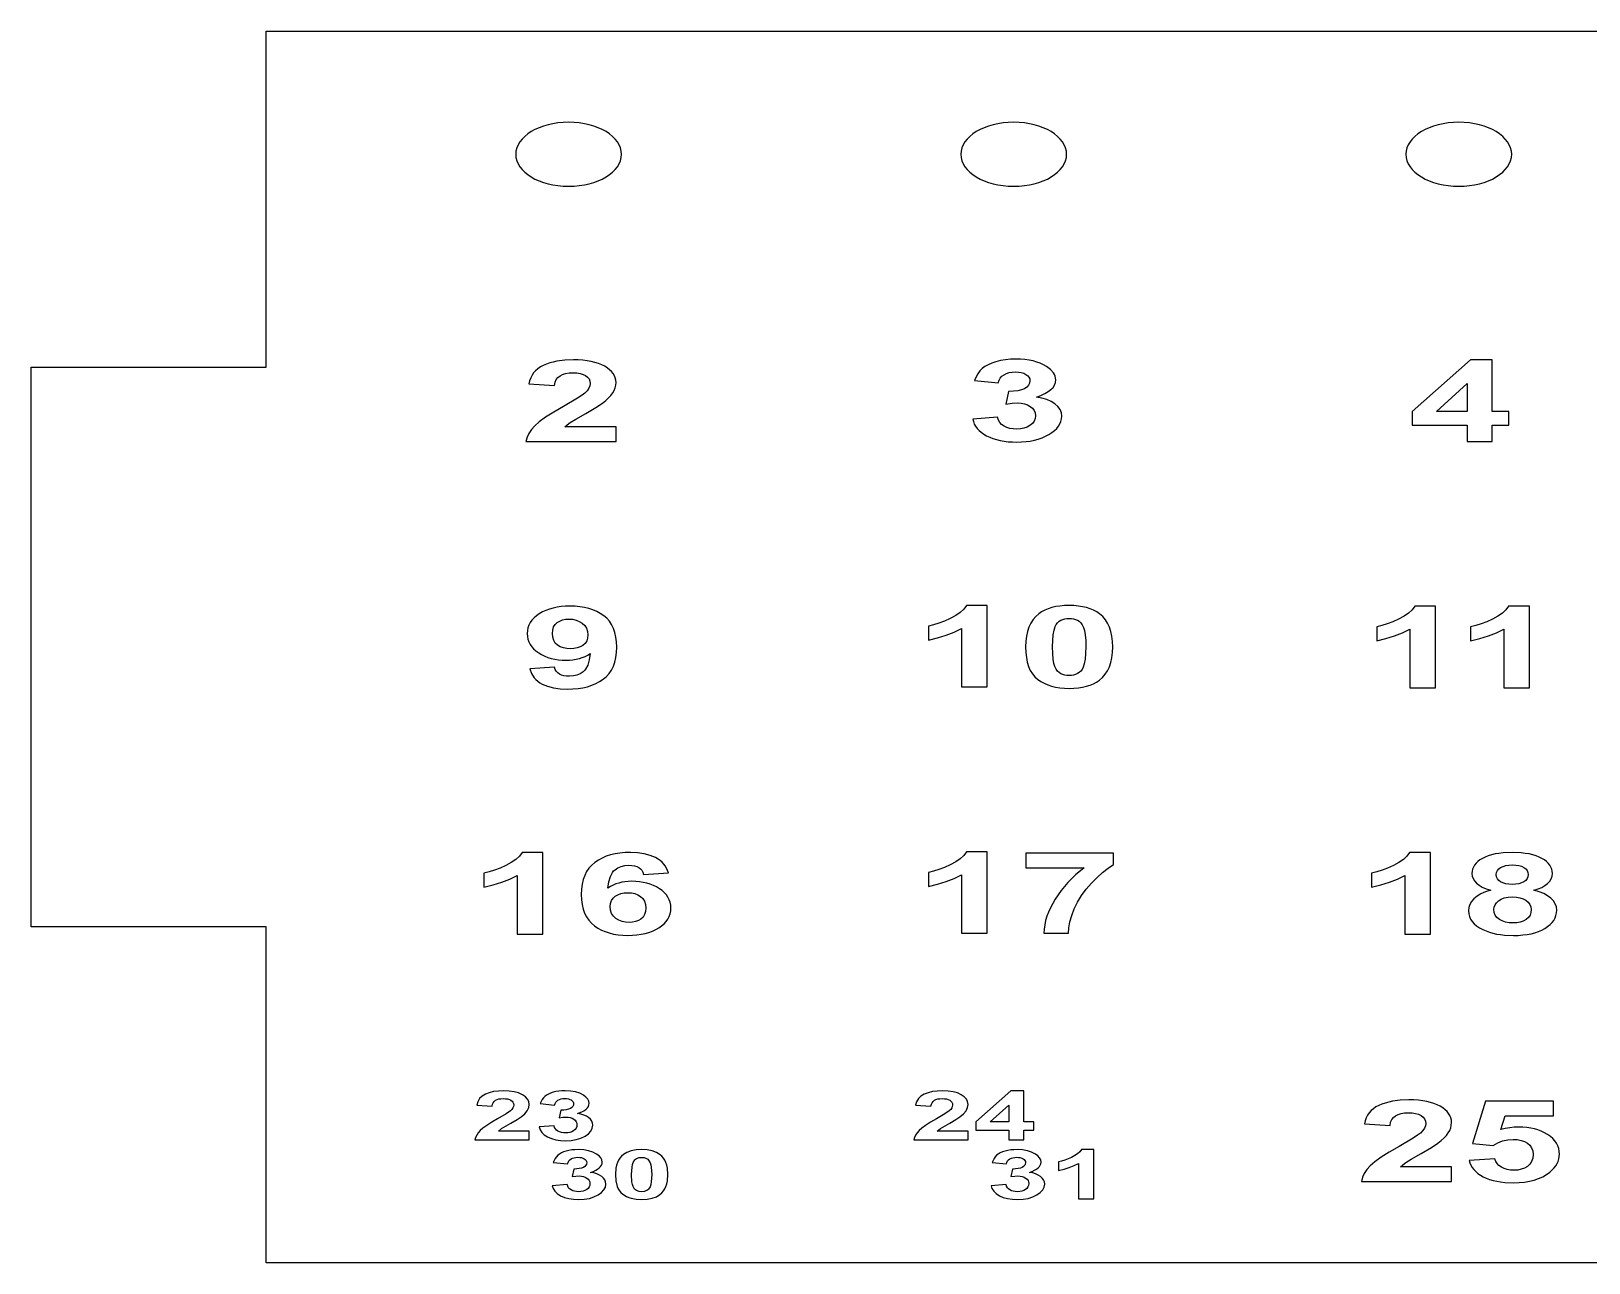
# Model space of a CAD drawing. Extents: x 1222 to 3994, y 2320 to 3800.
# Drawn here: x 2526.67 to 2566.29, y 3599.73 to 3631.08 of the extents above; entities that cross this region are included whole.
import ezdxf

# ---------------------------------------------------------------- set-up
doc = ezdxf.new("R2010")
doc.units = 0
doc.layers.add('____________', color=18, linetype='CONTINUOUS')

msp = doc.modelspace()

# ---------------------------------------------------------------- linework, layer by layer
at = {"layer": '____________'}
for points in [[(2532.648, 3608.28), (2526.668, 3608.28), (2526.668, 3622.53), (2532.648, 3622.53), (2532.648, 3631.075), (2613.928, 3631.079), (2684.586, 3631.075), (2684.586, 3622.53), (2690.554, 3622.53), (2690.554, 3608.28), (2684.586, 3608.28), (2684.586, 3599.731), (2613.928, 3599.734), (2532.648, 3599.731), (2532.648, 3608.28)], [(2540.34, 3628.76), (2540.202, 3628.756), (2540.069, 3628.743), (2539.94, 3628.723), (2539.816, 3628.696), (2539.698, 3628.662), (2539.587, 3628.621), (2539.483, 3628.574), (2539.388, 3628.521), (2539.301, 3628.463), (2539.223, 3628.4), (2539.156, 3628.333), (2539.099, 3628.262), (2539.054, 3628.187), (2539.021, 3628.109), (2539, 3628.028), (2538.993, 3627.945), (2539, 3627.861), (2539.021, 3627.78), (2539.054, 3627.702), (2539.099, 3627.627), (2539.156, 3627.556), (2539.223, 3627.488), (2539.301, 3627.426), (2539.388, 3627.368), (2539.483, 3627.315), (2539.587, 3627.268), (2539.698, 3627.227), (2539.816, 3627.193), (2539.94, 3627.166), (2540.069, 3627.146), (2540.202, 3627.133), (2540.34, 3627.129), (2540.478, 3627.133), (2540.611, 3627.146), (2540.74, 3627.166), (2540.864, 3627.193), (2540.982, 3627.227), (2541.093, 3627.268), (2541.196, 3627.315), (2541.292, 3627.368), (2541.379, 3627.426), (2541.456, 3627.488), (2541.524, 3627.556), (2541.581, 3627.627), (2541.626, 3627.702), (2541.659, 3627.78), (2541.68, 3627.861), (2541.686, 3627.945), (2541.68, 3628.028), (2541.659, 3628.109), (2541.626, 3628.187), (2541.581, 3628.262), (2541.524, 3628.333), (2541.456, 3628.4), (2541.379, 3628.463), (2541.292, 3628.521), (2541.196, 3628.574), (2541.093, 3628.621), (2540.982, 3628.662), (2540.864, 3628.696), (2540.74, 3628.723), (2540.611, 3628.743), (2540.478, 3628.756), (2540.34, 3628.76)], [(2551.661, 3628.76), (2551.523, 3628.756), (2551.39, 3628.743), (2551.261, 3628.723), (2551.137, 3628.696), (2551.019, 3628.662), (2550.908, 3628.621), (2550.805, 3628.574), (2550.709, 3628.521), (2550.622, 3628.463), (2550.545, 3628.4), (2550.477, 3628.333), (2550.421, 3628.262), (2550.375, 3628.187), (2550.342, 3628.109), (2550.322, 3628.028), (2550.315, 3627.945), (2550.322, 3627.861), (2550.342, 3627.78), (2550.375, 3627.702), (2550.421, 3627.627), (2550.477, 3627.556), (2550.545, 3627.488), (2550.622, 3627.426), (2550.709, 3627.368), (2550.805, 3627.315), (2550.908, 3627.268), (2551.019, 3627.227), (2551.137, 3627.193), (2551.261, 3627.166), (2551.39, 3627.146), (2551.523, 3627.133), (2551.661, 3627.129), (2551.799, 3627.133), (2551.932, 3627.146), (2552.062, 3627.166), (2552.185, 3627.193), (2552.303, 3627.227), (2552.414, 3627.268), (2552.518, 3627.315), (2552.613, 3627.368), (2552.7, 3627.426), (2552.778, 3627.488), (2552.845, 3627.556), (2552.902, 3627.627), (2552.947, 3627.702), (2552.98, 3627.78), (2553.001, 3627.861), (2553.008, 3627.945), (2553.001, 3628.028), (2552.98, 3628.109), (2552.947, 3628.187), (2552.902, 3628.262), (2552.845, 3628.333), (2552.778, 3628.4), (2552.7, 3628.463), (2552.613, 3628.521), (2552.518, 3628.574), (2552.414, 3628.621), (2552.303, 3628.662), (2552.185, 3628.696), (2552.062, 3628.723), (2551.932, 3628.743), (2551.799, 3628.756), (2551.661, 3628.76)], [(2562.982, 3628.76), (2562.845, 3628.756), (2562.711, 3628.743), (2562.582, 3628.723), (2562.458, 3628.696), (2562.341, 3628.662), (2562.23, 3628.621), (2562.126, 3628.574), (2562.03, 3628.521), (2561.943, 3628.463), (2561.866, 3628.4), (2561.798, 3628.333), (2561.742, 3628.262), (2561.696, 3628.187), (2561.663, 3628.109), (2561.643, 3628.028), (2561.636, 3627.945), (2561.643, 3627.861), (2561.663, 3627.78), (2561.696, 3627.702), (2561.742, 3627.627), (2561.798, 3627.556), (2561.866, 3627.488), (2561.943, 3627.426), (2562.03, 3627.368), (2562.126, 3627.315), (2562.23, 3627.268), (2562.341, 3627.227), (2562.458, 3627.193), (2562.582, 3627.166), (2562.711, 3627.146), (2562.845, 3627.133), (2562.982, 3627.129), (2563.12, 3627.133), (2563.254, 3627.146), (2563.383, 3627.166), (2563.506, 3627.193), (2563.624, 3627.227), (2563.735, 3627.268), (2563.839, 3627.315), (2563.934, 3627.368), (2564.021, 3627.426), (2564.099, 3627.488), (2564.166, 3627.556), (2564.223, 3627.627), (2564.268, 3627.702), (2564.302, 3627.78), (2564.322, 3627.861), (2564.329, 3627.945), (2564.322, 3628.028), (2564.302, 3628.109), (2564.268, 3628.187), (2564.223, 3628.262), (2564.166, 3628.333), (2564.099, 3628.4), (2564.021, 3628.463), (2563.934, 3628.521), (2563.839, 3628.574), (2563.735, 3628.621), (2563.624, 3628.662), (2563.506, 3628.696), (2563.383, 3628.723), (2563.254, 3628.743), (2563.12, 3628.756), (2562.982, 3628.76)], [(2541.545, 3621.006), (2540.247, 3621.006), (2540.306, 3621.06), (2540.381, 3621.116), (2540.52, 3621.201), (2540.773, 3621.344), (2541.035, 3621.496), (2541.201, 3621.608), (2541.285, 3621.676), (2541.356, 3621.743), (2541.416, 3621.808), (2541.463, 3621.872), (2541.499, 3621.936), (2541.525, 3622.001), (2541.54, 3622.069), (2541.545, 3622.137), (2541.541, 3622.197), (2541.527, 3622.255), (2541.505, 3622.31), (2541.473, 3622.363), (2541.433, 3622.413), (2541.383, 3622.46), (2541.325, 3622.505), (2541.257, 3622.548), (2541.182, 3622.586), (2541.099, 3622.62), (2541.01, 3622.648), (2540.914, 3622.671), (2540.812, 3622.689), (2540.702, 3622.702), (2540.586, 3622.71), (2540.463, 3622.713), (2540.242, 3622.704), (2540.041, 3622.677), (2539.947, 3622.657), (2539.858, 3622.633), (2539.774, 3622.604), (2539.695, 3622.57), (2539.622, 3622.532), (2539.557, 3622.487), (2539.5, 3622.437), (2539.45, 3622.382), (2539.409, 3622.32), (2539.375, 3622.253), (2539.348, 3622.18), (2539.33, 3622.101), (2539.981, 3622.061), (2539.997, 3622.142), (2540.026, 3622.21), (2540.067, 3622.266), (2540.121, 3622.31), (2540.187, 3622.342), (2540.263, 3622.365), (2540.35, 3622.38), (2540.447, 3622.384), (2540.545, 3622.38), (2540.631, 3622.366), (2540.707, 3622.344), (2540.772, 3622.313), (2540.823, 3622.273), (2540.86, 3622.226), (2540.882, 3622.172), (2540.889, 3622.11), (2540.881, 3622.049), (2540.855, 3621.989), (2540.813, 3621.928), (2540.754, 3621.867), (2540.683, 3621.812), (2540.569, 3621.738), (2540.212, 3621.529), (2539.96, 3621.382), (2539.754, 3621.251), (2539.593, 3621.134), (2539.477, 3621.033), (2539.393, 3620.939), (2539.328, 3620.841), (2539.281, 3620.741), (2539.253, 3620.638), (2541.545, 3620.638), (2541.545, 3621.006)], [(2550.618, 3621.204), (2550.634, 3621.14), (2550.658, 3621.08), (2550.69, 3621.022), (2550.73, 3620.968), (2550.779, 3620.917), (2550.835, 3620.869), (2550.899, 3620.823), (2550.971, 3620.782), (2551.05, 3620.744), (2551.134, 3620.711), (2551.222, 3620.683), (2551.316, 3620.661), (2551.414, 3620.643), (2551.518, 3620.63), (2551.626, 3620.623), (2551.739, 3620.62), (2551.859, 3620.623), (2551.974, 3620.632), (2552.083, 3620.647), (2552.188, 3620.668), (2552.287, 3620.695), (2552.382, 3620.728), (2552.472, 3620.767), (2552.556, 3620.812), (2552.633, 3620.861), (2552.699, 3620.913), (2552.756, 3620.967), (2552.802, 3621.024), (2552.838, 3621.083), (2552.863, 3621.145), (2552.879, 3621.209), (2552.884, 3621.276), (2552.873, 3621.366), (2552.84, 3621.449), (2552.785, 3621.526), (2552.709, 3621.595), (2552.613, 3621.656), (2552.503, 3621.704), (2552.379, 3621.741), (2552.24, 3621.766), (2552.355, 3621.808), (2552.455, 3621.854), (2552.539, 3621.903), (2552.608, 3621.956), (2552.662, 3622.012), (2552.7, 3622.071), (2552.723, 3622.134), (2552.731, 3622.2), (2552.727, 3622.247), (2552.716, 3622.294), (2552.697, 3622.338), (2552.671, 3622.382), (2552.596, 3622.465), (2552.491, 3622.544), (2552.415, 3622.588), (2552.334, 3622.626), (2552.246, 3622.658), (2552.152, 3622.684), (2552.053, 3622.704), (2551.947, 3622.719), (2551.836, 3622.727), (2551.718, 3622.73), (2551.581, 3622.726), (2551.45, 3622.714), (2551.327, 3622.694), (2551.209, 3622.666), (2551.102, 3622.631), (2551.008, 3622.59), (2550.926, 3622.543), (2550.856, 3622.49), (2550.796, 3622.429), (2550.745, 3622.359), (2550.702, 3622.279), (2550.666, 3622.19), (2551.269, 3622.128), (2551.288, 3622.192), (2551.318, 3622.247), (2551.36, 3622.295), (2551.414, 3622.334), (2551.476, 3622.365), (2551.544, 3622.387), (2551.619, 3622.4), (2551.7, 3622.405), (2551.78, 3622.401), (2551.853, 3622.389), (2551.917, 3622.37), (2551.972, 3622.343), (2552.017, 3622.309), (2552.049, 3622.27), (2552.068, 3622.226), (2552.075, 3622.176), (2552.066, 3622.118), (2552.04, 3622.066), (2551.996, 3622.019), (2551.935, 3621.979), (2551.857, 3621.947), (2551.764, 3621.925), (2551.655, 3621.913), (2551.53, 3621.91), (2551.457, 3621.587), (2551.62, 3621.609), (2551.758, 3621.617), (2551.849, 3621.611), (2551.934, 3621.595), (2552.011, 3621.568), (2552.081, 3621.529), (2552.139, 3621.482), (2552.181, 3621.426), (2552.205, 3621.363), (2552.214, 3621.292), (2552.205, 3621.218), (2552.179, 3621.151), (2552.136, 3621.092), (2552.075, 3621.042), (2552.002, 3621.001), (2551.921, 3620.972), (2551.832, 3620.954), (2551.735, 3620.948), (2551.644, 3620.953), (2551.56, 3620.968), (2551.483, 3620.992), (2551.414, 3621.026), (2551.354, 3621.069), (2551.306, 3621.121), (2551.272, 3621.181), (2551.25, 3621.25), (2550.618, 3621.204)], [(2563.196, 3620.638), (2563.829, 3620.638), (2563.829, 3621.053), (2564.253, 3621.053), (2564.253, 3621.402), (2563.829, 3621.402), (2563.829, 3622.713), (2563.281, 3622.713), (2561.8, 3621.4), (2561.8, 3621.053), (2563.196, 3621.053), (2563.196, 3620.638)], [(2563.196, 3621.402), (2562.412, 3621.402), (2563.196, 3622.108), (2563.196, 3621.402)], [(2539.351, 3614.847), (2539.397, 3614.727), (2539.465, 3614.622), (2539.507, 3614.576), (2539.555, 3614.534), (2539.609, 3614.496), (2539.668, 3614.461), (2539.731, 3614.431), (2539.8, 3614.405), (2539.952, 3614.365), (2540.124, 3614.34), (2540.314, 3614.332), (2540.45, 3614.336), (2540.579, 3614.348), (2540.702, 3614.368), (2540.818, 3614.395), (2540.928, 3614.43), (2541.031, 3614.474), (2541.127, 3614.524), (2541.217, 3614.583), (2541.299, 3614.651), (2541.369, 3614.728), (2541.429, 3614.816), (2541.478, 3614.913), (2541.515, 3615.02), (2541.543, 3615.137), (2541.559, 3615.264), (2541.564, 3615.401), (2541.559, 3615.535), (2541.544, 3615.659), (2541.518, 3615.774), (2541.481, 3615.879), (2541.434, 3615.974), (2541.377, 3616.059), (2541.309, 3616.135), (2541.232, 3616.2), (2541.145, 3616.257), (2541.053, 3616.307), (2540.956, 3616.349), (2540.852, 3616.383), (2540.742, 3616.41), (2540.627, 3616.428), (2540.506, 3616.44), (2540.379, 3616.444), (2540.263, 3616.441), (2540.151, 3616.432), (2540.045, 3616.417), (2539.945, 3616.396), (2539.849, 3616.369), (2539.759, 3616.335), (2539.674, 3616.296), (2539.594, 3616.251), (2539.522, 3616.201), (2539.459, 3616.147), (2539.406, 3616.09), (2539.363, 3616.028), (2539.329, 3615.963), (2539.305, 3615.894), (2539.29, 3615.821), (2539.285, 3615.744), (2539.29, 3615.671), (2539.304, 3615.601), (2539.327, 3615.534), (2539.359, 3615.471), (2539.4, 3615.412), (2539.45, 3615.356), (2539.509, 3615.303), (2539.578, 3615.255), (2539.653, 3615.211), (2539.731, 3615.172), (2539.812, 3615.14), (2539.898, 3615.114), (2539.986, 3615.093), (2540.078, 3615.078), (2540.174, 3615.07), (2540.273, 3615.066), (2540.363, 3615.069), (2540.45, 3615.077), (2540.533, 3615.091), (2540.612, 3615.11), (2540.687, 3615.134), (2540.758, 3615.164), (2540.826, 3615.199), (2540.889, 3615.24), (2540.863, 3615.077), (2540.824, 3614.945), (2540.772, 3614.843), (2540.741, 3614.804), (2540.707, 3614.772), (2540.633, 3614.723), (2540.55, 3614.688), (2540.461, 3614.667), (2540.363, 3614.66), (2540.287, 3614.663), (2540.218, 3614.674), (2540.158, 3614.691), (2540.105, 3614.716), (2540.061, 3614.748), (2540.026, 3614.787), (2540, 3614.834), (2539.984, 3614.889), (2539.351, 3614.847)], [(2550.988, 3614.387), (2550.988, 3616.461), (2550.458, 3616.461), (2550.39, 3616.37), (2550.299, 3616.284), (2550.185, 3616.204), (2550.046, 3616.13), (2549.899, 3616.065), (2549.757, 3616.012), (2549.621, 3615.969), (2549.49, 3615.938), (2549.49, 3615.579), (2549.725, 3615.634), (2549.944, 3615.702), (2550.147, 3615.784), (2550.334, 3615.879), (2550.334, 3614.387), (2550.988, 3614.387)], [(2553.071, 3616.461), (2552.951, 3616.458), (2552.837, 3616.448), (2552.73, 3616.432), (2552.63, 3616.408), (2552.537, 3616.379), (2552.451, 3616.342), (2552.372, 3616.299), (2552.299, 3616.25), (2552.22, 3616.18), (2552.153, 3616.101), (2552.095, 3616.012), (2552.048, 3615.912), (2552.011, 3615.802), (2551.985, 3615.681), (2551.969, 3615.551), (2551.964, 3615.41), (2551.969, 3615.267), (2551.983, 3615.135), (2552.007, 3615.015), (2552.04, 3614.906), (2552.083, 3614.808), (2552.135, 3614.722), (2552.197, 3614.647), (2552.269, 3614.583), (2552.348, 3614.529), (2552.433, 3614.482), (2552.525, 3614.442), (2552.622, 3614.409), (2552.725, 3614.384), (2552.835, 3614.366), (2552.95, 3614.355), (2553.071, 3614.351), (2553.192, 3614.355), (2553.306, 3614.365), (2553.413, 3614.381), (2553.513, 3614.404), (2553.606, 3614.434), (2553.692, 3614.47), (2553.771, 3614.513), (2553.844, 3614.563), (2553.923, 3614.632), (2553.991, 3614.712), (2554.048, 3614.802), (2554.095, 3614.902), (2554.132, 3615.012), (2554.158, 3615.133), (2554.174, 3615.264), (2554.179, 3615.405), (2554.174, 3615.547), (2554.158, 3615.678), (2554.132, 3615.799), (2554.096, 3615.91), (2554.049, 3616.01), (2553.992, 3616.099), (2553.924, 3616.178), (2553.846, 3616.247), (2553.773, 3616.297), (2553.693, 3616.341), (2553.607, 3616.378), (2553.513, 3616.408), (2553.413, 3616.431), (2553.306, 3616.448), (2553.192, 3616.458), (2553.071, 3616.461)], [(2562.393, 3614.369), (2562.393, 3616.444), (2561.863, 3616.444), (2561.795, 3616.352), (2561.704, 3616.267), (2561.59, 3616.187), (2561.451, 3616.113), (2561.304, 3616.048), (2561.162, 3615.994), (2561.026, 3615.952), (2560.895, 3615.921), (2560.895, 3615.561), (2561.13, 3615.617), (2561.349, 3615.685), (2561.552, 3615.767), (2561.74, 3615.862), (2561.74, 3614.369), (2562.393, 3614.369)], [(2564.781, 3614.369), (2564.781, 3616.444), (2564.251, 3616.444), (2564.183, 3616.352), (2564.092, 3616.267), (2563.977, 3616.187), (2563.839, 3616.113), (2563.692, 3616.048), (2563.55, 3615.994), (2563.414, 3615.952), (2563.283, 3615.921), (2563.283, 3615.561), (2563.518, 3615.617), (2563.737, 3615.685), (2563.94, 3615.767), (2564.127, 3615.862), (2564.127, 3614.369), (2564.781, 3614.369)], [(2540.831, 3615.712), (2540.823, 3615.63), (2540.799, 3615.559), (2540.758, 3615.497), (2540.702, 3615.447), (2540.633, 3615.408), (2540.558, 3615.38), (2540.474, 3615.363), (2540.384, 3615.357), (2540.29, 3615.363), (2540.205, 3615.381), (2540.127, 3615.41), (2540.058, 3615.451), (2540.001, 3615.504), (2539.961, 3615.571), (2539.936, 3615.651), (2539.928, 3615.744), (2539.936, 3615.836), (2539.958, 3615.914), (2539.995, 3615.978), (2540.048, 3616.029), (2540.112, 3616.066), (2540.183, 3616.094), (2540.262, 3616.11), (2540.349, 3616.115), (2540.442, 3616.109), (2540.529, 3616.089), (2540.61, 3616.056), (2540.686, 3616.009), (2540.749, 3615.951), (2540.795, 3615.882), (2540.822, 3615.803), (2540.831, 3615.712)], [(2553.071, 3616.133), (2553.129, 3616.13), (2553.183, 3616.121), (2553.235, 3616.107), (2553.282, 3616.087), (2553.326, 3616.058), (2553.366, 3616.019), (2553.403, 3615.968), (2553.435, 3615.905), (2553.461, 3615.823), (2553.48, 3615.712), (2553.492, 3615.573), (2553.495, 3615.405), (2553.491, 3615.237), (2553.478, 3615.095), (2553.457, 3614.979), (2553.428, 3614.89), (2553.399, 3614.835), (2553.366, 3614.789), (2553.327, 3614.753), (2553.283, 3614.726), (2553.235, 3614.706), (2553.184, 3614.691), (2553.129, 3614.682), (2553.071, 3614.68), (2553.014, 3614.682), (2552.96, 3614.691), (2552.909, 3614.705), (2552.861, 3614.725), (2552.817, 3614.753), (2552.777, 3614.793), (2552.74, 3614.844), (2552.708, 3614.906), (2552.682, 3614.988), (2552.663, 3615.099), (2552.652, 3615.238), (2552.648, 3615.405), (2552.652, 3615.574), (2552.665, 3615.716), (2552.686, 3615.833), (2552.715, 3615.923), (2552.744, 3615.977), (2552.777, 3616.023), (2552.816, 3616.059), (2552.86, 3616.087), (2552.908, 3616.107), (2552.959, 3616.121), (2553.014, 3616.13), (2553.071, 3616.133)], [(2539.685, 3608.1), (2539.685, 3610.175), (2539.154, 3610.175), (2539.087, 3610.083), (2538.996, 3609.998), (2538.881, 3609.918), (2538.742, 3609.844), (2538.595, 3609.779), (2538.453, 3609.725), (2538.317, 3609.683), (2538.186, 3609.652), (2538.186, 3609.293), (2538.421, 3609.348), (2538.64, 3609.416), (2538.844, 3609.498), (2539.031, 3609.593), (2539.031, 3608.1), (2539.685, 3608.1)], [(2542.878, 3609.66), (2542.831, 3609.778), (2542.799, 3609.832), (2542.762, 3609.881), (2542.718, 3609.927), (2542.669, 3609.97), (2542.614, 3610.008), (2542.553, 3610.043), (2542.417, 3610.101), (2542.265, 3610.142), (2542.095, 3610.166), (2541.91, 3610.175), (2541.774, 3610.171), (2541.646, 3610.159), (2541.523, 3610.14), (2541.407, 3610.112), (2541.298, 3610.077), (2541.195, 3610.034), (2541.099, 3609.983), (2541.009, 3609.924), (2540.927, 3609.856), (2540.857, 3609.778), (2540.798, 3609.691), (2540.749, 3609.593), (2540.711, 3609.486), (2540.684, 3609.369), (2540.668, 3609.242), (2540.662, 3609.105), (2540.668, 3608.971), (2540.683, 3608.847), (2540.709, 3608.733), (2540.746, 3608.629), (2540.793, 3608.534), (2540.85, 3608.449), (2540.917, 3608.374), (2540.995, 3608.308), (2541.081, 3608.251), (2541.173, 3608.202), (2541.271, 3608.16), (2541.374, 3608.126), (2541.483, 3608.099), (2541.598, 3608.08), (2541.718, 3608.069), (2541.845, 3608.065), (2541.962, 3608.068), (2542.074, 3608.077), (2542.181, 3608.092), (2542.283, 3608.113), (2542.379, 3608.14), (2542.469, 3608.173), (2542.554, 3608.211), (2542.633, 3608.256), (2542.705, 3608.306), (2542.768, 3608.36), (2542.821, 3608.418), (2542.864, 3608.479), (2542.898, 3608.545), (2542.921, 3608.615), (2542.936, 3608.688), (2542.941, 3608.765), (2542.936, 3608.838), (2542.922, 3608.908), (2542.899, 3608.974), (2542.867, 3609.037), (2542.826, 3609.096), (2542.776, 3609.151), (2542.717, 3609.204), (2542.648, 3609.253), (2542.573, 3609.297), (2542.495, 3609.335), (2542.413, 3609.368), (2542.327, 3609.394), (2542.238, 3609.415), (2542.144, 3609.43), (2542.048, 3609.439), (2541.947, 3609.442), (2541.858, 3609.439), (2541.773, 3609.431), (2541.691, 3609.417), (2541.614, 3609.398), (2541.539, 3609.374), (2541.469, 3609.343), (2541.402, 3609.308), (2541.339, 3609.267), (2541.365, 3609.43), (2541.403, 3609.563), (2541.455, 3609.665), (2541.485, 3609.704), (2541.519, 3609.736), (2541.595, 3609.786), (2541.679, 3609.821), (2541.771, 3609.842), (2541.87, 3609.849), (2541.944, 3609.846), (2542.012, 3609.835), (2542.072, 3609.818), (2542.124, 3609.793), (2542.168, 3609.761), (2542.203, 3609.721), (2542.229, 3609.673), (2542.245, 3609.618), (2542.878, 3609.66)], [(2550.988, 3608.118), (2550.988, 3610.192), (2550.458, 3610.192), (2550.39, 3610.101), (2550.299, 3610.015), (2550.185, 3609.935), (2550.046, 3609.861), (2549.899, 3609.796), (2549.757, 3609.743), (2549.621, 3609.7), (2549.49, 3609.669), (2549.49, 3609.31), (2549.725, 3609.365), (2549.944, 3609.434), (2550.147, 3609.515), (2550.334, 3609.61), (2550.334, 3608.118), (2550.988, 3608.118)], [(2551.966, 3609.788), (2553.453, 3609.788), (2553.234, 3609.606), (2553.039, 3609.413), (2552.866, 3609.208), (2552.717, 3608.991), (2552.595, 3608.77), (2552.546, 3608.66), (2552.506, 3608.55), (2552.473, 3608.441), (2552.449, 3608.333), (2552.433, 3608.225), (2552.425, 3608.118), (2553.055, 3608.118), (2553.064, 3608.259), (2553.091, 3608.41), (2553.137, 3608.569), (2553.203, 3608.739), (2553.287, 3608.91), (2553.387, 3609.076), (2553.505, 3609.238), (2553.639, 3609.394), (2553.782, 3609.54), (2553.923, 3609.667), (2554.064, 3609.777), (2554.202, 3609.868), (2554.202, 3610.155), (2551.966, 3610.155), (2551.966, 3609.788)], [(2562.262, 3608.1), (2562.262, 3610.175), (2561.731, 3610.175), (2561.664, 3610.083), (2561.573, 3609.998), (2561.458, 3609.918), (2561.32, 3609.844), (2561.172, 3609.779), (2561.03, 3609.725), (2560.894, 3609.683), (2560.764, 3609.652), (2560.764, 3609.293), (2560.999, 3609.348), (2561.218, 3609.416), (2561.421, 3609.498), (2561.608, 3609.593), (2561.608, 3608.1), (2562.262, 3608.1)], [(2563.8, 3609.215), (2563.663, 3609.173), (2563.544, 3609.123), (2563.446, 3609.065), (2563.368, 3608.999), (2563.308, 3608.927), (2563.265, 3608.851), (2563.239, 3608.773), (2563.23, 3608.691), (2563.236, 3608.617), (2563.253, 3608.547), (2563.282, 3608.481), (2563.322, 3608.419), (2563.373, 3608.361), (2563.436, 3608.307), (2563.51, 3608.257), (2563.596, 3608.211), (2563.675, 3608.177), (2563.76, 3608.146), (2563.85, 3608.121), (2563.944, 3608.1), (2564.044, 3608.084), (2564.148, 3608.073), (2564.371, 3608.064), (2564.493, 3608.066), (2564.609, 3608.075), (2564.718, 3608.089), (2564.821, 3608.108), (2564.919, 3608.133), (2565.009, 3608.164), (2565.094, 3608.2), (2565.172, 3608.242), (2565.243, 3608.289), (2565.304, 3608.339), (2565.356, 3608.392), (2565.398, 3608.448), (2565.431, 3608.508), (2565.455, 3608.571), (2565.469, 3608.638), (2565.474, 3608.708), (2565.464, 3608.792), (2565.436, 3608.871), (2565.39, 3608.944), (2565.326, 3609.013), (2565.243, 3609.075), (2565.144, 3609.13), (2565.028, 3609.176), (2564.894, 3609.215), (2565, 3609.248), (2565.093, 3609.287), (2565.173, 3609.333), (2565.241, 3609.386), (2565.295, 3609.444), (2565.334, 3609.506), (2565.357, 3609.572), (2565.365, 3609.642), (2565.36, 3609.698), (2565.348, 3609.752), (2565.327, 3609.804), (2565.297, 3609.853), (2565.26, 3609.899), (2565.213, 3609.943), (2565.159, 3609.985), (2565.095, 3610.024), (2565.025, 3610.059), (2564.948, 3610.09), (2564.863, 3610.116), (2564.773, 3610.137), (2564.675, 3610.153), (2564.57, 3610.165), (2564.341, 3610.175), (2564.109, 3610.165), (2564.004, 3610.153), (2563.906, 3610.137), (2563.815, 3610.116), (2563.73, 3610.09), (2563.653, 3610.059), (2563.583, 3610.024), (2563.52, 3609.985), (2563.466, 3609.943), (2563.421, 3609.899), (2563.383, 3609.853), (2563.354, 3609.804), (2563.333, 3609.752), (2563.321, 3609.698), (2563.317, 3609.642), (2563.324, 3609.576), (2563.345, 3609.512), (2563.381, 3609.451), (2563.432, 3609.393), (2563.498, 3609.339), (2563.581, 3609.292), (2563.682, 3609.25), (2563.8, 3609.215)], [(2563.936, 3609.613), (2563.943, 3609.667), (2563.963, 3609.714), (2563.998, 3609.756), (2564.047, 3609.793), (2564.108, 3609.822), (2564.178, 3609.843), (2564.258, 3609.856), (2564.347, 3609.86), (2564.434, 3609.856), (2564.511, 3609.844), (2564.58, 3609.823), (2564.639, 3609.793), (2564.688, 3609.757), (2564.722, 3609.715), (2564.743, 3609.668), (2564.75, 3609.615), (2564.743, 3609.559), (2564.722, 3609.51), (2564.687, 3609.466), (2564.639, 3609.43), (2564.578, 3609.4), (2564.508, 3609.38), (2564.429, 3609.367), (2564.341, 3609.363), (2564.253, 3609.367), (2564.175, 3609.379), (2564.106, 3609.4), (2564.046, 3609.429), (2563.998, 3609.465), (2563.963, 3609.508), (2563.943, 3609.557), (2563.936, 3609.613)], [(2541.396, 3608.796), (2541.404, 3608.878), (2541.428, 3608.95), (2541.469, 3609.011), (2541.526, 3609.061), (2541.595, 3609.1), (2541.671, 3609.128), (2541.754, 3609.145), (2541.845, 3609.15), (2541.938, 3609.144), (2542.024, 3609.127), (2542.101, 3609.097), (2542.17, 3609.056), (2542.227, 3609.003), (2542.268, 3608.936), (2542.292, 3608.855), (2542.3, 3608.761), (2542.293, 3608.67), (2542.27, 3608.593), (2542.233, 3608.529), (2542.18, 3608.479), (2542.115, 3608.441), (2542.044, 3608.415), (2541.964, 3608.398), (2541.877, 3608.393), (2541.785, 3608.4), (2541.699, 3608.419), (2541.618, 3608.452), (2541.542, 3608.498), (2541.478, 3608.556), (2541.432, 3608.625), (2541.405, 3608.705), (2541.396, 3608.796)], [(2563.875, 3608.729), (2563.883, 3608.786), (2563.905, 3608.841), (2563.941, 3608.895), (2563.993, 3608.946), (2564.059, 3608.989), (2564.14, 3609.021), (2564.237, 3609.039), (2564.349, 3609.046), (2564.449, 3609.04), (2564.539, 3609.024), (2564.62, 3608.996), (2564.692, 3608.958), (2564.751, 3608.91), (2564.793, 3608.855), (2564.818, 3608.793), (2564.827, 3608.724), (2564.819, 3608.646), (2564.794, 3608.577), (2564.752, 3608.519), (2564.694, 3608.47), (2564.624, 3608.431), (2564.544, 3608.404), (2564.456, 3608.387), (2564.359, 3608.382), (2564.26, 3608.388), (2564.169, 3608.405), (2564.087, 3608.433), (2564.014, 3608.473), (2563.953, 3608.524), (2563.91, 3608.583), (2563.884, 3608.651), (2563.875, 3608.729)], [(2539.337, 3603.082), (2538.555, 3603.082), (2538.636, 3603.148), (2538.872, 3603.285), (2539.029, 3603.377), (2539.13, 3603.444), (2539.223, 3603.525), (2539.287, 3603.603), (2539.324, 3603.681), (2539.337, 3603.763), (2539.326, 3603.834), (2539.293, 3603.899), (2539.239, 3603.957), (2539.163, 3604.01), (2539.068, 3604.054), (2538.957, 3604.085), (2538.829, 3604.103), (2538.685, 3604.11), (2538.552, 3604.104), (2538.431, 3604.088), (2538.321, 3604.061), (2538.223, 3604.024), (2538.14, 3603.974), (2538.075, 3603.91), (2538.03, 3603.833), (2538.003, 3603.741), (2538.395, 3603.717), (2538.405, 3603.766), (2538.422, 3603.807), (2538.447, 3603.84), (2538.479, 3603.867), (2538.519, 3603.886), (2538.565, 3603.901), (2538.617, 3603.909), (2538.675, 3603.912), (2538.734, 3603.909), (2538.787, 3603.901), (2538.832, 3603.888), (2538.871, 3603.869), (2538.902, 3603.845), (2538.924, 3603.817), (2538.937, 3603.784), (2538.942, 3603.746), (2538.937, 3603.71), (2538.921, 3603.674), (2538.896, 3603.637), (2538.86, 3603.6), (2538.749, 3603.523), (2538.534, 3603.397), (2538.382, 3603.308), (2538.258, 3603.229), (2538.161, 3603.159), (2538.091, 3603.098), (2538.041, 3603.041), (2538.001, 3602.983), (2537.973, 3602.922), (2537.956, 3602.86), (2539.337, 3602.86), (2539.337, 3603.082)], [(2539.589, 3603.19), (2539.614, 3603.116), (2539.657, 3603.048), (2539.72, 3602.988), (2539.802, 3602.936), (2539.9, 3602.894), (2540.01, 3602.863), (2540.131, 3602.845), (2540.265, 3602.839), (2540.406, 3602.846), (2540.535, 3602.868), (2540.652, 3602.904), (2540.757, 3602.954), (2540.843, 3603.015), (2540.905, 3603.082), (2540.942, 3603.155), (2540.954, 3603.233), (2540.948, 3603.288), (2540.928, 3603.338), (2540.895, 3603.384), (2540.849, 3603.426), (2540.791, 3603.463), (2540.725, 3603.492), (2540.65, 3603.514), (2540.566, 3603.529), (2540.635, 3603.554), (2540.695, 3603.582), (2540.746, 3603.611), (2540.788, 3603.643), (2540.82, 3603.677), (2540.843, 3603.713), (2540.857, 3603.75), (2540.862, 3603.79), (2540.853, 3603.847), (2540.826, 3603.9), (2540.78, 3603.95), (2540.717, 3603.997), (2540.623, 3604.046), (2540.514, 3604.081), (2540.39, 3604.103), (2540.252, 3604.11), (2540.169, 3604.107), (2540.091, 3604.1), (2540.016, 3604.088), (2539.946, 3604.071), (2539.881, 3604.05), (2539.824, 3604.025), (2539.775, 3603.997), (2539.733, 3603.965), (2539.697, 3603.928), (2539.666, 3603.886), (2539.619, 3603.784), (2539.982, 3603.747), (2539.993, 3603.785), (2540.011, 3603.819), (2540.036, 3603.847), (2540.069, 3603.871), (2540.106, 3603.89), (2540.147, 3603.903), (2540.192, 3603.911), (2540.241, 3603.914), (2540.289, 3603.911), (2540.333, 3603.904), (2540.372, 3603.892), (2540.405, 3603.876), (2540.432, 3603.856), (2540.451, 3603.832), (2540.463, 3603.806), (2540.467, 3603.776), (2540.461, 3603.741), (2540.446, 3603.709), (2540.419, 3603.682), (2540.383, 3603.657), (2540.336, 3603.638), (2540.28, 3603.625), (2540.214, 3603.617), (2540.139, 3603.615), (2540.095, 3603.421), (2540.193, 3603.435), (2540.276, 3603.439), (2540.331, 3603.436), (2540.382, 3603.426), (2540.428, 3603.409), (2540.471, 3603.386), (2540.506, 3603.358), (2540.531, 3603.324), (2540.546, 3603.286), (2540.55, 3603.244), (2540.545, 3603.199), (2540.53, 3603.158), (2540.504, 3603.123), (2540.467, 3603.093), (2540.423, 3603.068), (2540.374, 3603.051), (2540.321, 3603.04), (2540.262, 3603.037), (2540.207, 3603.039), (2540.157, 3603.048), (2540.111, 3603.063), (2540.069, 3603.084), (2540.032, 3603.109), (2540.004, 3603.14), (2539.983, 3603.177), (2539.97, 3603.218), (2539.589, 3603.19)], [(2550.499, 3603.082), (2549.717, 3603.082), (2549.798, 3603.148), (2550.034, 3603.285), (2550.192, 3603.377), (2550.292, 3603.444), (2550.385, 3603.525), (2550.45, 3603.603), (2550.487, 3603.681), (2550.499, 3603.763), (2550.489, 3603.834), (2550.456, 3603.899), (2550.402, 3603.957), (2550.326, 3604.01), (2550.231, 3604.054), (2550.119, 3604.085), (2549.992, 3604.103), (2549.848, 3604.11), (2549.715, 3604.104), (2549.593, 3604.088), (2549.484, 3604.061), (2549.385, 3604.024), (2549.302, 3603.974), (2549.238, 3603.91), (2549.192, 3603.833), (2549.165, 3603.741), (2549.557, 3603.717), (2549.567, 3603.766), (2549.584, 3603.807), (2549.609, 3603.84), (2549.642, 3603.867), (2549.681, 3603.886), (2549.727, 3603.901), (2549.779, 3603.909), (2549.838, 3603.912), (2549.897, 3603.909), (2549.949, 3603.901), (2549.995, 3603.888), (2550.034, 3603.869), (2550.064, 3603.845), (2550.087, 3603.817), (2550.1, 3603.784), (2550.104, 3603.746), (2550.099, 3603.71), (2550.084, 3603.674), (2550.059, 3603.637), (2550.023, 3603.6), (2549.911, 3603.523), (2549.696, 3603.397), (2549.545, 3603.308), (2549.421, 3603.229), (2549.323, 3603.159), (2549.254, 3603.098), (2549.203, 3603.041), (2549.164, 3602.983), (2549.136, 3602.922), (2549.119, 3602.86), (2550.499, 3602.86), (2550.499, 3603.082)], [(2551.538, 3602.86), (2551.919, 3602.86), (2551.919, 3603.11), (2552.174, 3603.11), (2552.174, 3603.32), (2551.919, 3603.32), (2551.919, 3604.11), (2551.589, 3604.11), (2550.697, 3603.319), (2550.697, 3603.11), (2551.538, 3603.11), (2551.538, 3602.86)], [(2551.538, 3603.32), (2551.066, 3603.32), (2551.538, 3603.745), (2551.538, 3603.32)], [(2562.797, 3602.173), (2561.499, 3602.173), (2561.558, 3602.227), (2561.633, 3602.282), (2561.772, 3602.368), (2562.025, 3602.511), (2562.287, 3602.663), (2562.453, 3602.775), (2562.537, 3602.843), (2562.608, 3602.91), (2562.667, 3602.975), (2562.715, 3603.039), (2562.751, 3603.103), (2562.776, 3603.168), (2562.792, 3603.235), (2562.797, 3603.304), (2562.793, 3603.364), (2562.779, 3603.422), (2562.757, 3603.477), (2562.725, 3603.529), (2562.685, 3603.579), (2562.635, 3603.627), (2562.577, 3603.672), (2562.509, 3603.715), (2562.434, 3603.753), (2562.351, 3603.787), (2562.262, 3603.815), (2562.166, 3603.838), (2562.064, 3603.856), (2561.954, 3603.869), (2561.838, 3603.877), (2561.715, 3603.88), (2561.494, 3603.871), (2561.293, 3603.844), (2561.199, 3603.824), (2561.11, 3603.799), (2561.026, 3603.771), (2560.947, 3603.737), (2560.874, 3603.699), (2560.809, 3603.654), (2560.752, 3603.604), (2560.702, 3603.548), (2560.66, 3603.487), (2560.626, 3603.419), (2560.6, 3603.347), (2560.582, 3603.268), (2561.233, 3603.228), (2561.249, 3603.309), (2561.278, 3603.377), (2561.319, 3603.433), (2561.373, 3603.476), (2561.439, 3603.509), (2561.515, 3603.532), (2561.602, 3603.546), (2561.699, 3603.551), (2561.797, 3603.546), (2561.883, 3603.533), (2561.959, 3603.511), (2562.024, 3603.48), (2562.075, 3603.44), (2562.112, 3603.393), (2562.134, 3603.338), (2562.141, 3603.276), (2562.133, 3603.216), (2562.107, 3603.156), (2562.065, 3603.095), (2562.006, 3603.034), (2561.935, 3602.979), (2561.821, 3602.905), (2561.463, 3602.696), (2561.212, 3602.549), (2561.006, 3602.417), (2560.845, 3602.301), (2560.729, 3602.2), (2560.645, 3602.105), (2560.579, 3602.008), (2560.533, 3601.908), (2560.505, 3601.805), (2562.797, 3601.805), (2562.797, 3602.173)], [(2563.249, 3602.336), (2563.267, 3602.273), (2563.293, 3602.213), (2563.326, 3602.157), (2563.367, 3602.103), (2563.415, 3602.053), (2563.471, 3602.006), (2563.534, 3601.963), (2563.605, 3601.923), (2563.682, 3601.887), (2563.765, 3601.856), (2563.853, 3601.829), (2563.947, 3601.808), (2564.046, 3601.791), (2564.15, 3601.779), (2564.376, 3601.77), (2564.519, 3601.774), (2564.655, 3601.787), (2564.782, 3601.808), (2564.902, 3601.838), (2565.013, 3601.876), (2565.117, 3601.923), (2565.212, 3601.979), (2565.3, 3602.043), (2565.357, 3602.094), (2565.406, 3602.146), (2565.448, 3602.201), (2565.483, 3602.257), (2565.509, 3602.314), (2565.528, 3602.374), (2565.54, 3602.435), (2565.543, 3602.498), (2565.539, 3602.573), (2565.524, 3602.644), (2565.501, 3602.711), (2565.468, 3602.775), (2565.425, 3602.836), (2565.373, 3602.893), (2565.312, 3602.946), (2565.241, 3602.996), (2565.163, 3603.041), (2565.081, 3603.079), (2564.996, 3603.112), (2564.905, 3603.139), (2564.811, 3603.16), (2564.713, 3603.175), (2564.61, 3603.184), (2564.504, 3603.187), (2564.39, 3603.183), (2564.278, 3603.171), (2564.166, 3603.15), (2564.056, 3603.121), (2564.159, 3603.472), (2565.392, 3603.472), (2565.392, 3603.843), (2563.663, 3603.843), (2563.328, 3602.767), (2563.859, 3602.721), (2563.974, 3602.787), (2564.097, 3602.834), (2564.227, 3602.862), (2564.364, 3602.872), (2564.471, 3602.866), (2564.568, 3602.848), (2564.654, 3602.818), (2564.73, 3602.776), (2564.792, 3602.723), (2564.836, 3602.657), (2564.863, 3602.58), (2564.871, 3602.491), (2564.862, 3602.396), (2564.836, 3602.314), (2564.791, 3602.244), (2564.729, 3602.187), (2564.654, 3602.143), (2564.571, 3602.112), (2564.481, 3602.093), (2564.382, 3602.087), (2564.295, 3602.091), (2564.213, 3602.106), (2564.137, 3602.131), (2564.066, 3602.165), (2564.004, 3602.207), (2563.956, 3602.257), (2563.921, 3602.313), (2563.901, 3602.377), (2563.249, 3602.336)], [(2539.921, 3601.694), (2539.946, 3601.619), (2539.989, 3601.552), (2540.052, 3601.492), (2540.134, 3601.44), (2540.232, 3601.397), (2540.342, 3601.367), (2540.463, 3601.349), (2540.597, 3601.343), (2540.738, 3601.35), (2540.867, 3601.372), (2540.984, 3601.408), (2541.088, 3601.458), (2541.175, 3601.519), (2541.237, 3601.586), (2541.274, 3601.659), (2541.286, 3601.737), (2541.28, 3601.792), (2541.26, 3601.842), (2541.227, 3601.888), (2541.18, 3601.93), (2541.123, 3601.966), (2541.057, 3601.996), (2540.982, 3602.018), (2540.898, 3602.033), (2540.968, 3602.058), (2541.028, 3602.086), (2541.078, 3602.115), (2541.12, 3602.147), (2541.152, 3602.181), (2541.175, 3602.216), (2541.189, 3602.254), (2541.194, 3602.294), (2541.185, 3602.35), (2541.158, 3602.404), (2541.113, 3602.454), (2541.049, 3602.501), (2540.955, 3602.55), (2540.845, 3602.585), (2540.722, 3602.606), (2540.584, 3602.613), (2540.501, 3602.611), (2540.423, 3602.604), (2540.348, 3602.591), (2540.278, 3602.575), (2540.213, 3602.553), (2540.156, 3602.529), (2540.107, 3602.5), (2540.065, 3602.468), (2540.029, 3602.432), (2539.998, 3602.39), (2539.95, 3602.288), (2540.314, 3602.251), (2540.325, 3602.289), (2540.343, 3602.323), (2540.368, 3602.351), (2540.401, 3602.375), (2540.438, 3602.393), (2540.479, 3602.407), (2540.524, 3602.415), (2540.573, 3602.417), (2540.621, 3602.415), (2540.665, 3602.408), (2540.704, 3602.396), (2540.737, 3602.38), (2540.764, 3602.36), (2540.783, 3602.336), (2540.795, 3602.309), (2540.799, 3602.28), (2540.793, 3602.245), (2540.778, 3602.213), (2540.751, 3602.185), (2540.715, 3602.161), (2540.668, 3602.142), (2540.611, 3602.128), (2540.546, 3602.121), (2540.47, 3602.119), (2540.427, 3601.925), (2540.525, 3601.938), (2540.608, 3601.943), (2540.663, 3601.939), (2540.714, 3601.93), (2540.76, 3601.913), (2540.802, 3601.89), (2540.838, 3601.861), (2540.863, 3601.828), (2540.877, 3601.79), (2540.882, 3601.747), (2540.877, 3601.702), (2540.862, 3601.662), (2540.836, 3601.627), (2540.799, 3601.597), (2540.755, 3601.572), (2540.706, 3601.554), (2540.653, 3601.544), (2540.594, 3601.54), (2540.539, 3601.543), (2540.489, 3601.552), (2540.443, 3601.567), (2540.401, 3601.587), (2540.364, 3601.613), (2540.336, 3601.644), (2540.315, 3601.68), (2540.302, 3601.722), (2539.921, 3601.694)], [(2542.197, 3602.613), (2542.056, 3602.605), (2541.931, 3602.581), (2541.823, 3602.542), (2541.732, 3602.486), (2541.685, 3602.444), (2541.644, 3602.396), (2541.609, 3602.343), (2541.581, 3602.282), (2541.559, 3602.216), (2541.543, 3602.144), (2541.53, 3601.98), (2541.542, 3601.815), (2541.576, 3601.677), (2541.602, 3601.618), (2541.633, 3601.566), (2541.671, 3601.521), (2541.714, 3601.482), (2541.813, 3601.421), (2541.868, 3601.397), (2541.926, 3601.378), (2542.055, 3601.352), (2542.197, 3601.343), (2542.338, 3601.351), (2542.463, 3601.375), (2542.571, 3601.414), (2542.662, 3601.47), (2542.71, 3601.512), (2542.751, 3601.56), (2542.785, 3601.614), (2542.814, 3601.674), (2542.836, 3601.741), (2542.852, 3601.814), (2542.864, 3601.977), (2542.852, 3602.142), (2542.836, 3602.215), (2542.814, 3602.281), (2542.786, 3602.341), (2542.751, 3602.395), (2542.711, 3602.443), (2542.664, 3602.484), (2542.572, 3602.541), (2542.463, 3602.581), (2542.338, 3602.605), (2542.197, 3602.613)], [(2551.084, 3601.694), (2551.108, 3601.619), (2551.152, 3601.552), (2551.215, 3601.492), (2551.297, 3601.44), (2551.394, 3601.397), (2551.504, 3601.367), (2551.626, 3601.349), (2551.759, 3601.343), (2551.9, 3601.35), (2552.029, 3601.372), (2552.146, 3601.408), (2552.251, 3601.458), (2552.337, 3601.519), (2552.399, 3601.586), (2552.436, 3601.659), (2552.449, 3601.737), (2552.442, 3601.792), (2552.422, 3601.842), (2552.389, 3601.888), (2552.343, 3601.93), (2552.285, 3601.966), (2552.219, 3601.996), (2552.144, 3602.018), (2552.061, 3602.033), (2552.13, 3602.058), (2552.19, 3602.086), (2552.241, 3602.115), (2552.282, 3602.147), (2552.315, 3602.181), (2552.338, 3602.216), (2552.352, 3602.254), (2552.356, 3602.294), (2552.347, 3602.35), (2552.32, 3602.404), (2552.275, 3602.454), (2552.212, 3602.501), (2552.117, 3602.55), (2552.008, 3602.585), (2551.885, 3602.606), (2551.746, 3602.613), (2551.664, 3602.611), (2551.585, 3602.604), (2551.511, 3602.591), (2551.44, 3602.575), (2551.376, 3602.553), (2551.319, 3602.529), (2551.269, 3602.5), (2551.227, 3602.468), (2551.191, 3602.432), (2551.161, 3602.39), (2551.113, 3602.288), (2551.476, 3602.251), (2551.487, 3602.289), (2551.506, 3602.323), (2551.531, 3602.351), (2551.563, 3602.375), (2551.601, 3602.393), (2551.642, 3602.407), (2551.687, 3602.415), (2551.735, 3602.417), (2551.784, 3602.415), (2551.827, 3602.408), (2551.866, 3602.396), (2551.899, 3602.38), (2551.927, 3602.36), (2551.946, 3602.336), (2551.957, 3602.309), (2551.961, 3602.28), (2551.956, 3602.245), (2551.94, 3602.213), (2551.914, 3602.185), (2551.877, 3602.161), (2551.83, 3602.142), (2551.774, 3602.128), (2551.708, 3602.121), (2551.633, 3602.119), (2551.59, 3601.925), (2551.688, 3601.938), (2551.77, 3601.943), (2551.826, 3601.939), (2551.876, 3601.93), (2551.923, 3601.913), (2551.965, 3601.89), (2552, 3601.861), (2552.025, 3601.828), (2552.04, 3601.79), (2552.045, 3601.747), (2552.04, 3601.702), (2552.024, 3601.662), (2551.998, 3601.627), (2551.962, 3601.597), (2551.918, 3601.572), (2551.869, 3601.554), (2551.815, 3601.544), (2551.756, 3601.54), (2551.702, 3601.543), (2551.651, 3601.552), (2551.605, 3601.567), (2551.563, 3601.587), (2551.527, 3601.613), (2551.499, 3601.644), (2551.478, 3601.68), (2551.465, 3601.722), (2551.084, 3601.694)], [(2553.702, 3601.364), (2553.702, 3602.613), (2553.382, 3602.613), (2553.341, 3602.558), (2553.287, 3602.507), (2553.217, 3602.459), (2553.134, 3602.414), (2552.96, 3602.343), (2552.878, 3602.317), (2552.799, 3602.298), (2552.799, 3602.082), (2552.941, 3602.115), (2553.073, 3602.156), (2553.195, 3602.206), (2553.308, 3602.263), (2553.308, 3601.364), (2553.702, 3601.364)], [(2542.197, 3602.416), (2542.265, 3602.409), (2542.324, 3602.388), (2542.351, 3602.371), (2542.375, 3602.347), (2542.416, 3602.278), (2542.432, 3602.229), (2542.443, 3602.162), (2542.452, 3601.977), (2542.442, 3601.79), (2542.429, 3601.721), (2542.412, 3601.667), (2542.374, 3601.607), (2542.351, 3601.585), (2542.325, 3601.568), (2542.265, 3601.547), (2542.197, 3601.54), (2542.13, 3601.547), (2542.07, 3601.568), (2542.044, 3601.585), (2542.019, 3601.608), (2541.978, 3601.677), (2541.963, 3601.726), (2541.951, 3601.793), (2541.942, 3601.977), (2541.952, 3602.165), (2541.965, 3602.235), (2541.983, 3602.289), (2542.02, 3602.349), (2542.043, 3602.371), (2542.07, 3602.388), (2542.13, 3602.409), (2542.197, 3602.416)]]:
    msp.add_lwpolyline(points, close=True, dxfattribs=at)

doc.saveas('drawing.dxf')
